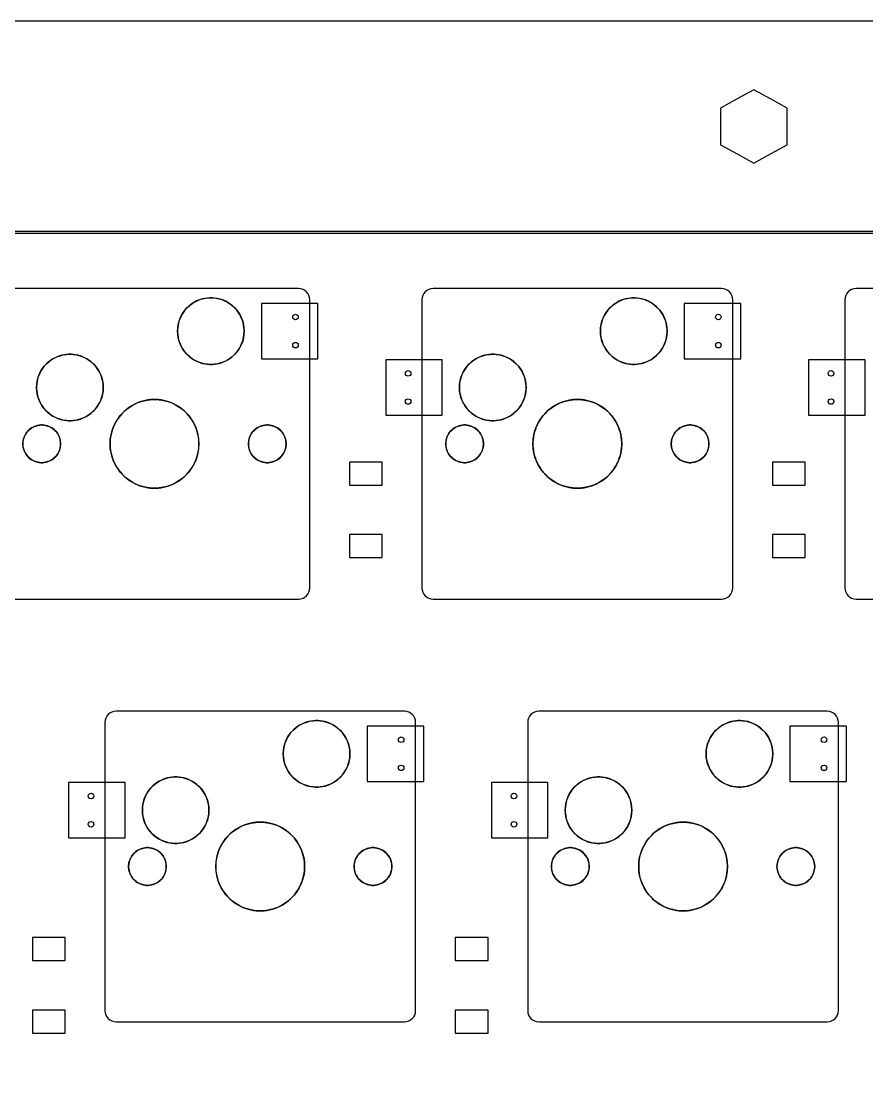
# Model space of a CAD drawing. Header units: millimetres. Extents: x 0 to 248, y 76 to 171.
# Drawn here: x 51.14 to 89.24, y 123.83 to 171.45 of the extents above; entities that cross this region are included whole.
import ezdxf

# ---------------------------------------------------------------- set-up
doc = ezdxf.new("R2010")
doc.units = ezdxf.units.MM

msp = doc.modelspace()

# ---------------------------------------------------------------- linework, layer by layer
at = {"layer": '16_copper'}
for points in [[(64.515, 158.73), (61.965, 158.73), (61.965, 156.23), (64.515, 156.23)], [(83.565, 158.73), (81.015, 158.73), (81.015, 156.23), (83.565, 156.23)], [(70.115, 156.19), (67.565, 156.19), (67.565, 153.69), (70.115, 153.69)], [(89.165, 156.19), (86.615, 156.19), (86.615, 153.69), (89.165, 153.69)], [(67.412, 151.577), (65.938, 151.577), (65.938, 150.54), (67.412, 150.54)], [(86.462, 151.577), (84.988, 151.577), (84.988, 150.54), (86.462, 150.54)], [(67.412, 148.307), (65.938, 148.307), (65.938, 147.27), (67.412, 147.27)], [(86.462, 148.307), (84.988, 148.307), (84.988, 147.27), (86.462, 147.27)], [(69.278, 139.68), (66.728, 139.68), (66.728, 137.18), (69.278, 137.18)], [(88.328, 139.68), (85.778, 139.68), (85.778, 137.18), (88.328, 137.18)], [(55.828, 137.14), (53.278, 137.14), (53.278, 134.64), (55.828, 134.64)], [(74.877, 137.14), (72.328, 137.14), (72.328, 134.64), (74.877, 134.64)], [(53.125, 130.146), (51.651, 130.146), (51.651, 129.109), (53.125, 129.109)], [(72.175, 130.146), (70.701, 130.146), (70.701, 129.109), (72.175, 129.109)], [(53.125, 126.876), (51.651, 126.876), (51.651, 125.839), (53.125, 125.839)], [(72.175, 126.876), (70.701, 126.876), (70.701, 125.839), (72.175, 125.839)]]:
    msp.add_lwpolyline(points, close=True, dxfattribs=at)
at = {"layer": '1_copper'}
msp.add_lwpolyline([(238.125, 161.963), (9.525, 161.963)], dxfattribs=at)
msp.add_lwpolyline([(9.563, 85.763), (9.563, 161.887), (238.087, 161.887), (238.087, 85.763)], close=True, dxfattribs=at)
at = {"layer": 'drills_NPTH'}
for centre, radius in [((59.69, 157.48), 1.5), ((78.74, 157.48), 1.5), ((53.34, 154.94), 1.5), ((72.39, 154.94), 1.5), ((57.15, 152.4), 2), ((76.2, 152.4), 2), ((52.07, 152.4), 0.85), ((62.23, 152.4), 0.85), ((71.12, 152.4), 0.85), ((81.28, 152.4), 0.85), ((64.453, 138.43), 1.5), ((83.502, 138.43), 1.5), ((58.103, 135.89), 1.5), ((77.153, 135.89), 1.5), ((61.913, 133.35), 2), ((80.963, 133.35), 2), ((56.833, 133.35), 0.85), ((66.993, 133.35), 0.85), ((75.883, 133.35), 0.85), ((86.043, 133.35), 0.85)]:
    msp.add_circle(centre, radius, dxfattribs=at)
at = {"layer": 'drills_PTH'}
for centre in [(63.5, 158.115), (82.55, 158.115), (63.5, 156.845), (82.55, 156.845), (68.58, 155.575), (87.63, 155.575), (68.58, 154.305), (87.63, 154.305), (68.263, 139.065), (87.312, 139.065), (68.263, 137.795), (87.312, 137.795), (54.293, 136.525), (73.343, 136.525), (54.293, 135.255), (73.343, 135.255)]:
    msp.add_circle(centre, 0.125, dxfattribs=at)
at = {"layer": 'holes'}
for points in [[(82.655, 165.882), (83.405, 165.469), (84.155, 165.056), (84.905, 165.469), (85.655, 165.882), (85.655, 167.531), (84.905, 167.944), (84.155, 168.356), (83.405, 167.944), (82.655, 167.531), (82.655, 165.882)], [(69.2, 145.903), (69.21, 145.802), (69.24, 145.708), (69.286, 145.622), (69.348, 145.548), (69.423, 145.486), (69.508, 145.44), (69.602, 145.41), (69.704, 145.4), (82.697, 145.4), (82.798, 145.41), (82.892, 145.44), (82.978, 145.486), (83.052, 145.548), (83.114, 145.622), (83.16, 145.708), (83.19, 145.802), (83.2, 145.903), (83.2, 158.896), (83.19, 158.998), (83.16, 159.092), (83.114, 159.177), (83.052, 159.252), (82.978, 159.314), (82.892, 159.36), (82.798, 159.39), (82.697, 159.4), (69.704, 159.4), (69.602, 159.39), (69.508, 159.36), (69.423, 159.314), (69.348, 159.252), (69.286, 159.177), (69.24, 159.092), (69.21, 158.998), (69.2, 158.896), (69.2, 145.903)], [(58.19, 157.426), (58.198, 157.32), (58.213, 157.214), (58.236, 157.109), (58.266, 157.006), (58.303, 156.906), (58.348, 156.808), (58.399, 156.714), (58.457, 156.624), (58.521, 156.538), (58.591, 156.457), (58.667, 156.381), (58.748, 156.311), (58.834, 156.247), (58.924, 156.189), (59.018, 156.138), (59.116, 156.093), (59.216, 156.056), (59.319, 156.026), (59.424, 156.003), (59.53, 155.988), (59.636, 155.98), (59.744, 155.98), (59.85, 155.988), (59.957, 156.003), (60.061, 156.026), (60.164, 156.056), (60.264, 156.093), (60.362, 156.138), (60.456, 156.189), (60.546, 156.247), (60.632, 156.311), (60.713, 156.381), (60.789, 156.457), (60.859, 156.538), (60.923, 156.624), (60.981, 156.714), (61.032, 156.808), (61.077, 156.906), (61.114, 157.006), (61.144, 157.109), (61.167, 157.214), (61.182, 157.32), (61.19, 157.426), (61.19, 157.534), (61.182, 157.64), (61.167, 157.746), (61.144, 157.851), (61.114, 157.954), (61.077, 158.054), (61.032, 158.152), (60.981, 158.246), (60.923, 158.336), (60.859, 158.422), (60.789, 158.503), (60.713, 158.579), (60.632, 158.649), (60.546, 158.713), (60.456, 158.771), (60.362, 158.822), (60.264, 158.867), (60.164, 158.904), (60.061, 158.934), (59.957, 158.957), (59.85, 158.972), (59.744, 158.98), (59.636, 158.98), (59.53, 158.972), (59.424, 158.957), (59.319, 158.934), (59.216, 158.904), (59.116, 158.867), (59.018, 158.822), (58.924, 158.771), (58.834, 158.713), (58.748, 158.649), (58.667, 158.579), (58.591, 158.503), (58.521, 158.422), (58.457, 158.336), (58.399, 158.246), (58.348, 158.152), (58.303, 158.054), (58.266, 157.954), (58.236, 157.851), (58.213, 157.746), (58.198, 157.64), (58.19, 157.534), (58.19, 157.426)], [(77.24, 157.426), (77.248, 157.32), (77.263, 157.214), (77.286, 157.109), (77.316, 157.006), (77.353, 156.906), (77.398, 156.808), (77.449, 156.714), (77.507, 156.624), (77.571, 156.538), (77.641, 156.457), (77.717, 156.381), (77.798, 156.311), (77.884, 156.247), (77.974, 156.189), (78.068, 156.138), (78.166, 156.093), (78.266, 156.056), (78.369, 156.026), (78.474, 156.003), (78.58, 155.988), (78.686, 155.98), (78.794, 155.98), (78.9, 155.988), (79.007, 156.003), (79.111, 156.026), (79.214, 156.056), (79.314, 156.093), (79.412, 156.138), (79.506, 156.189), (79.596, 156.247), (79.682, 156.311), (79.763, 156.381), (79.839, 156.457), (79.909, 156.538), (79.973, 156.624), (80.031, 156.714), (80.082, 156.808), (80.127, 156.906), (80.164, 157.006), (80.194, 157.109), (80.217, 157.214), (80.232, 157.32), (80.24, 157.426), (80.24, 157.534), (80.232, 157.64), (80.217, 157.746), (80.194, 157.851), (80.164, 157.954), (80.127, 158.054), (80.082, 158.152), (80.031, 158.246), (79.973, 158.336), (79.909, 158.422), (79.839, 158.503), (79.763, 158.579), (79.682, 158.649), (79.596, 158.713), (79.506, 158.771), (79.412, 158.822), (79.314, 158.867), (79.214, 158.904), (79.111, 158.934), (79.007, 158.957), (78.9, 158.972), (78.794, 158.98), (78.686, 158.98), (78.58, 158.972), (78.474, 158.957), (78.369, 158.934), (78.266, 158.904), (78.166, 158.867), (78.068, 158.822), (77.974, 158.771), (77.884, 158.713), (77.798, 158.649), (77.717, 158.579), (77.641, 158.503), (77.571, 158.422), (77.507, 158.336), (77.449, 158.246), (77.398, 158.152), (77.353, 158.054), (77.316, 157.954), (77.286, 157.851), (77.263, 157.746), (77.248, 157.64), (77.24, 157.534), (77.24, 157.426)], [(51.84, 154.886), (51.848, 154.78), (51.863, 154.674), (51.886, 154.569), (51.916, 154.466), (51.953, 154.366), (51.998, 154.268), (52.049, 154.174), (52.107, 154.084), (52.171, 153.998), (52.241, 153.917), (52.317, 153.841), (52.398, 153.771), (52.484, 153.707), (52.574, 153.649), (52.668, 153.598), (52.766, 153.553), (52.866, 153.516), (52.969, 153.486), (53.074, 153.463), (53.18, 153.448), (53.286, 153.44), (53.394, 153.44), (53.5, 153.448), (53.607, 153.463), (53.711, 153.486), (53.814, 153.516), (53.914, 153.553), (54.012, 153.598), (54.106, 153.649), (54.196, 153.707), (54.282, 153.771), (54.363, 153.841), (54.439, 153.917), (54.509, 153.998), (54.573, 154.084), (54.631, 154.174), (54.682, 154.268), (54.727, 154.366), (54.764, 154.466), (54.794, 154.569), (54.817, 154.674), (54.832, 154.78), (54.84, 154.886), (54.84, 154.994), (54.832, 155.1), (54.817, 155.207), (54.794, 155.311), (54.764, 155.414), (54.727, 155.514), (54.682, 155.612), (54.631, 155.706), (54.573, 155.796), (54.509, 155.882), (54.439, 155.963), (54.363, 156.039), (54.282, 156.109), (54.196, 156.173), (54.106, 156.231), (54.012, 156.282), (53.914, 156.327), (53.814, 156.364), (53.711, 156.394), (53.607, 156.417), (53.5, 156.432), (53.394, 156.44), (53.286, 156.44), (53.18, 156.432), (53.074, 156.417), (52.969, 156.394), (52.866, 156.364), (52.766, 156.327), (52.668, 156.282), (52.574, 156.231), (52.484, 156.173), (52.398, 156.109), (52.317, 156.039), (52.241, 155.963), (52.171, 155.882), (52.107, 155.796), (52.049, 155.706), (51.998, 155.612), (51.953, 155.514), (51.916, 155.414), (51.886, 155.311), (51.863, 155.207), (51.848, 155.1), (51.84, 154.994), (51.84, 154.886)], [(70.89, 154.886), (70.898, 154.78), (70.913, 154.674), (70.936, 154.569), (70.966, 154.466), (71.003, 154.366), (71.048, 154.268), (71.099, 154.174), (71.157, 154.084), (71.221, 153.998), (71.291, 153.917), (71.367, 153.841), (71.448, 153.771), (71.534, 153.707), (71.624, 153.649), (71.718, 153.598), (71.816, 153.553), (71.916, 153.516), (72.019, 153.486), (72.124, 153.463), (72.23, 153.448), (72.336, 153.44), (72.444, 153.44), (72.55, 153.448), (72.657, 153.463), (72.761, 153.486), (72.864, 153.516), (72.964, 153.553), (73.062, 153.598), (73.156, 153.649), (73.246, 153.707), (73.332, 153.771), (73.413, 153.841), (73.489, 153.917), (73.559, 153.998), (73.623, 154.084), (73.681, 154.174), (73.732, 154.268), (73.777, 154.366), (73.814, 154.466), (73.844, 154.569), (73.867, 154.674), (73.882, 154.78), (73.89, 154.886), (73.89, 154.994), (73.882, 155.1), (73.867, 155.207), (73.844, 155.311), (73.814, 155.414), (73.777, 155.514), (73.732, 155.612), (73.681, 155.706), (73.623, 155.796), (73.559, 155.882), (73.489, 155.963), (73.413, 156.039), (73.332, 156.109), (73.246, 156.173), (73.156, 156.231), (73.062, 156.282), (72.964, 156.327), (72.864, 156.364), (72.761, 156.394), (72.657, 156.417), (72.55, 156.432), (72.444, 156.44), (72.336, 156.44), (72.23, 156.432), (72.124, 156.417), (72.019, 156.394), (71.916, 156.364), (71.816, 156.327), (71.718, 156.282), (71.624, 156.231), (71.534, 156.173), (71.448, 156.109), (71.367, 156.039), (71.291, 155.963), (71.221, 155.882), (71.157, 155.796), (71.099, 155.706), (71.048, 155.612), (71.003, 155.514), (70.966, 155.414), (70.936, 155.311), (70.913, 155.207), (70.898, 155.1), (70.89, 154.994), (70.89, 154.886)], [(55.15, 152.34), (55.157, 152.219), (55.172, 152.099), (55.194, 151.98), (55.223, 151.863), (55.259, 151.747), (55.301, 151.634), (55.351, 151.524), (55.407, 151.417), (55.47, 151.314), (55.538, 151.214), (55.613, 151.119), (55.693, 151.029), (55.779, 150.943), (55.869, 150.863), (55.964, 150.788), (56.064, 150.72), (56.167, 150.657), (56.274, 150.601), (56.384, 150.551), (56.497, 150.509), (56.613, 150.473), (56.73, 150.444), (56.849, 150.422), (56.969, 150.407), (57.09, 150.4), (57.21, 150.4), (57.331, 150.407), (57.451, 150.422), (57.57, 150.444), (57.687, 150.473), (57.803, 150.509), (57.916, 150.551), (58.026, 150.601), (58.133, 150.657), (58.236, 150.72), (58.336, 150.788), (58.431, 150.863), (58.521, 150.943), (58.607, 151.029), (58.687, 151.119), (58.762, 151.214), (58.83, 151.314), (58.893, 151.417), (58.949, 151.524), (58.999, 151.634), (59.041, 151.747), (59.077, 151.863), (59.106, 151.98), (59.128, 152.099), (59.143, 152.219), (59.15, 152.34), (59.15, 152.46), (59.143, 152.581), (59.128, 152.701), (59.106, 152.82), (59.077, 152.937), (59.041, 153.053), (58.999, 153.166), (58.949, 153.276), (58.893, 153.383), (58.83, 153.486), (58.762, 153.586), (58.687, 153.681), (58.607, 153.771), (58.521, 153.857), (58.431, 153.937), (58.336, 154.012), (58.236, 154.08), (58.133, 154.143), (58.026, 154.199), (57.916, 154.249), (57.803, 154.291), (57.687, 154.327), (57.57, 154.356), (57.451, 154.378), (57.331, 154.393), (57.21, 154.4), (57.09, 154.4), (56.969, 154.393), (56.849, 154.378), (56.73, 154.356), (56.613, 154.327), (56.497, 154.291), (56.384, 154.249), (56.274, 154.199), (56.167, 154.143), (56.064, 154.08), (55.964, 154.012), (55.869, 153.937), (55.779, 153.857), (55.693, 153.771), (55.613, 153.681), (55.538, 153.586), (55.47, 153.486), (55.407, 153.383), (55.351, 153.276), (55.301, 153.166), (55.259, 153.053), (55.223, 152.937), (55.194, 152.82), (55.172, 152.701), (55.157, 152.581), (55.15, 152.46), (55.15, 152.34)], [(74.2, 152.34), (74.207, 152.219), (74.222, 152.099), (74.244, 151.98), (74.273, 151.863), (74.309, 151.747), (74.351, 151.634), (74.401, 151.524), (74.457, 151.417), (74.52, 151.314), (74.588, 151.214), (74.663, 151.119), (74.743, 151.029), (74.829, 150.943), (74.919, 150.863), (75.014, 150.788), (75.114, 150.72), (75.217, 150.657), (75.324, 150.601), (75.434, 150.551), (75.547, 150.509), (75.663, 150.473), (75.78, 150.444), (75.899, 150.422), (76.019, 150.407), (76.14, 150.4), (76.26, 150.4), (76.381, 150.407), (76.501, 150.422), (76.62, 150.444), (76.737, 150.473), (76.853, 150.509), (76.966, 150.551), (77.076, 150.601), (77.183, 150.657), (77.286, 150.72), (77.386, 150.788), (77.481, 150.863), (77.571, 150.943), (77.657, 151.029), (77.737, 151.119), (77.812, 151.214), (77.88, 151.314), (77.943, 151.417), (77.999, 151.524), (78.049, 151.634), (78.091, 151.747), (78.127, 151.863), (78.156, 151.98), (78.178, 152.099), (78.193, 152.219), (78.2, 152.34), (78.2, 152.46), (78.193, 152.581), (78.178, 152.701), (78.156, 152.82), (78.127, 152.937), (78.091, 153.053), (78.049, 153.166), (77.999, 153.276), (77.943, 153.383), (77.88, 153.486), (77.812, 153.586), (77.737, 153.681), (77.657, 153.771), (77.571, 153.857), (77.481, 153.937), (77.386, 154.012), (77.286, 154.08), (77.183, 154.143), (77.076, 154.199), (76.966, 154.249), (76.853, 154.291), (76.737, 154.327), (76.62, 154.356), (76.501, 154.378), (76.381, 154.393), (76.26, 154.4), (76.14, 154.4), (76.019, 154.393), (75.899, 154.378), (75.78, 154.356), (75.663, 154.327), (75.547, 154.291), (75.434, 154.249), (75.324, 154.199), (75.217, 154.143), (75.114, 154.08), (75.014, 154.012), (74.919, 153.937), (74.829, 153.857), (74.743, 153.771), (74.663, 153.681), (74.588, 153.586), (74.52, 153.486), (74.457, 153.383), (74.401, 153.276), (74.351, 153.166), (74.309, 153.053), (74.273, 152.937), (74.244, 152.82), (74.222, 152.701), (74.207, 152.581), (74.2, 152.46), (74.2, 152.34)], [(51.22, 152.363), (51.226, 152.289), (51.239, 152.216), (51.259, 152.144), (51.284, 152.074), (51.315, 152.007), (51.352, 151.943), (51.395, 151.882), (51.443, 151.825), (51.495, 151.773), (51.552, 151.725), (51.613, 151.682), (51.677, 151.645), (51.744, 151.614), (51.814, 151.589), (51.886, 151.569), (51.959, 151.556), (52.033, 151.55), (52.107, 151.55), (52.181, 151.556), (52.254, 151.569), (52.326, 151.589), (52.396, 151.614), (52.463, 151.645), (52.527, 151.682), (52.588, 151.725), (52.645, 151.773), (52.697, 151.825), (52.745, 151.882), (52.788, 151.943), (52.825, 152.007), (52.856, 152.074), (52.881, 152.144), (52.901, 152.216), (52.914, 152.289), (52.92, 152.363), (52.92, 152.437), (52.914, 152.511), (52.901, 152.584), (52.881, 152.656), (52.856, 152.726), (52.825, 152.793), (52.788, 152.857), (52.745, 152.918), (52.697, 152.975), (52.645, 153.027), (52.588, 153.075), (52.527, 153.118), (52.463, 153.155), (52.396, 153.186), (52.326, 153.211), (52.254, 153.231), (52.181, 153.244), (52.107, 153.25), (52.033, 153.25), (51.959, 153.244), (51.886, 153.231), (51.814, 153.211), (51.744, 153.186), (51.677, 153.155), (51.613, 153.118), (51.552, 153.075), (51.495, 153.027), (51.443, 152.975), (51.395, 152.918), (51.352, 152.857), (51.315, 152.793), (51.284, 152.726), (51.259, 152.656), (51.239, 152.584), (51.226, 152.511), (51.22, 152.437), (51.22, 152.363)], [(61.38, 152.363), (61.386, 152.289), (61.399, 152.216), (61.419, 152.144), (61.444, 152.074), (61.475, 152.007), (61.512, 151.943), (61.555, 151.882), (61.603, 151.825), (61.655, 151.773), (61.712, 151.725), (61.773, 151.682), (61.837, 151.645), (61.904, 151.614), (61.974, 151.589), (62.046, 151.569), (62.119, 151.556), (62.193, 151.55), (62.267, 151.55), (62.341, 151.556), (62.414, 151.569), (62.486, 151.589), (62.556, 151.614), (62.623, 151.645), (62.687, 151.682), (62.748, 151.725), (62.805, 151.773), (62.857, 151.825), (62.905, 151.882), (62.948, 151.943), (62.985, 152.007), (63.016, 152.074), (63.041, 152.144), (63.061, 152.216), (63.074, 152.289), (63.08, 152.363), (63.08, 152.437), (63.074, 152.511), (63.061, 152.584), (63.041, 152.656), (63.016, 152.726), (62.985, 152.793), (62.948, 152.857), (62.905, 152.918), (62.857, 152.975), (62.805, 153.027), (62.748, 153.075), (62.687, 153.118), (62.623, 153.155), (62.556, 153.186), (62.486, 153.211), (62.414, 153.231), (62.341, 153.244), (62.267, 153.25), (62.193, 153.25), (62.119, 153.244), (62.046, 153.231), (61.974, 153.211), (61.904, 153.186), (61.837, 153.155), (61.773, 153.118), (61.712, 153.075), (61.655, 153.027), (61.603, 152.975), (61.555, 152.918), (61.512, 152.857), (61.475, 152.793), (61.444, 152.726), (61.419, 152.656), (61.399, 152.584), (61.386, 152.511), (61.38, 152.437), (61.38, 152.363)], [(70.27, 152.363), (70.276, 152.289), (70.289, 152.216), (70.309, 152.144), (70.334, 152.074), (70.365, 152.007), (70.402, 151.943), (70.445, 151.882), (70.493, 151.825), (70.545, 151.773), (70.602, 151.725), (70.663, 151.682), (70.727, 151.645), (70.794, 151.614), (70.864, 151.589), (70.936, 151.569), (71.009, 151.556), (71.083, 151.55), (71.157, 151.55), (71.231, 151.556), (71.304, 151.569), (71.376, 151.589), (71.446, 151.614), (71.513, 151.645), (71.577, 151.682), (71.638, 151.725), (71.695, 151.773), (71.747, 151.825), (71.795, 151.882), (71.838, 151.943), (71.875, 152.007), (71.906, 152.074), (71.931, 152.144), (71.951, 152.216), (71.964, 152.289), (71.97, 152.363), (71.97, 152.437), (71.964, 152.511), (71.951, 152.584), (71.931, 152.656), (71.906, 152.726), (71.875, 152.793), (71.838, 152.857), (71.795, 152.918), (71.747, 152.975), (71.695, 153.027), (71.638, 153.075), (71.577, 153.118), (71.513, 153.155), (71.446, 153.186), (71.376, 153.211), (71.304, 153.231), (71.231, 153.244), (71.157, 153.25), (71.083, 153.25), (71.009, 153.244), (70.936, 153.231), (70.864, 153.211), (70.794, 153.186), (70.727, 153.155), (70.663, 153.118), (70.602, 153.075), (70.545, 153.027), (70.493, 152.975), (70.445, 152.918), (70.402, 152.857), (70.365, 152.793), (70.334, 152.726), (70.309, 152.656), (70.289, 152.584), (70.276, 152.511), (70.27, 152.437), (70.27, 152.363)], [(80.43, 152.363), (80.436, 152.289), (80.449, 152.216), (80.469, 152.144), (80.494, 152.074), (80.525, 152.007), (80.562, 151.943), (80.605, 151.882), (80.653, 151.825), (80.705, 151.773), (80.762, 151.725), (80.823, 151.682), (80.887, 151.645), (80.954, 151.614), (81.024, 151.589), (81.096, 151.569), (81.169, 151.556), (81.243, 151.55), (81.317, 151.55), (81.391, 151.556), (81.464, 151.569), (81.536, 151.589), (81.606, 151.614), (81.673, 151.645), (81.737, 151.682), (81.798, 151.725), (81.855, 151.773), (81.907, 151.825), (81.955, 151.882), (81.998, 151.943), (82.035, 152.007), (82.066, 152.074), (82.091, 152.144), (82.111, 152.216), (82.124, 152.289), (82.13, 152.363), (82.13, 152.437), (82.124, 152.511), (82.111, 152.584), (82.091, 152.656), (82.066, 152.726), (82.035, 152.793), (81.998, 152.857), (81.955, 152.918), (81.907, 152.975), (81.855, 153.027), (81.798, 153.075), (81.737, 153.118), (81.673, 153.155), (81.606, 153.186), (81.536, 153.211), (81.464, 153.231), (81.391, 153.244), (81.317, 153.25), (81.243, 153.25), (81.169, 153.244), (81.096, 153.231), (81.024, 153.211), (80.954, 153.186), (80.887, 153.155), (80.823, 153.118), (80.762, 153.075), (80.705, 153.027), (80.653, 152.975), (80.605, 152.918), (80.562, 152.857), (80.525, 152.793), (80.494, 152.726), (80.469, 152.656), (80.449, 152.584), (80.436, 152.511), (80.43, 152.437), (80.43, 152.363)], [(54.913, 126.853), (54.923, 126.752), (54.952, 126.658), (54.999, 126.572), (55.061, 126.498), (55.135, 126.436), (55.221, 126.39), (55.315, 126.36), (55.416, 126.35), (68.409, 126.35), (68.51, 126.36), (68.605, 126.39), (68.69, 126.436), (68.765, 126.498), (68.826, 126.572), (68.873, 126.658), (68.902, 126.752), (68.913, 126.853), (68.913, 139.846), (68.902, 139.948), (68.873, 140.042), (68.826, 140.127), (68.765, 140.202), (68.69, 140.264), (68.605, 140.31), (68.51, 140.34), (68.409, 140.35), (55.416, 140.35), (55.315, 140.34), (55.221, 140.31), (55.135, 140.264), (55.061, 140.202), (54.999, 140.127), (54.952, 140.042), (54.923, 139.948), (54.913, 139.846), (54.913, 126.853)], [(73.963, 126.853), (73.973, 126.752), (74.002, 126.658), (74.049, 126.572), (74.111, 126.498), (74.185, 126.436), (74.271, 126.39), (74.365, 126.36), (74.466, 126.35), (87.459, 126.35), (87.56, 126.36), (87.655, 126.39), (87.74, 126.436), (87.815, 126.498), (87.876, 126.572), (87.923, 126.658), (87.952, 126.752), (87.963, 126.853), (87.963, 139.846), (87.952, 139.948), (87.923, 140.042), (87.876, 140.127), (87.815, 140.202), (87.74, 140.264), (87.655, 140.31), (87.56, 140.34), (87.459, 140.35), (74.466, 140.35), (74.365, 140.34), (74.271, 140.31), (74.185, 140.264), (74.111, 140.202), (74.049, 140.127), (74.002, 140.042), (73.973, 139.948), (73.963, 139.846), (73.963, 126.853)], [(62.953, 138.376), (62.96, 138.27), (62.975, 138.163), (62.998, 138.059), (63.028, 137.956), (63.066, 137.856), (63.11, 137.758), (63.162, 137.664), (63.22, 137.574), (63.284, 137.488), (63.354, 137.407), (63.43, 137.331), (63.511, 137.261), (63.596, 137.197), (63.687, 137.139), (63.781, 137.088), (63.878, 137.043), (63.979, 137.006), (64.081, 136.976), (64.186, 136.953), (64.292, 136.938), (64.399, 136.93), (64.506, 136.93), (64.613, 136.938), (64.719, 136.953), (64.824, 136.976), (64.927, 137.006), (65.027, 137.043), (65.124, 137.088), (65.218, 137.139), (65.309, 137.197), (65.394, 137.261), (65.475, 137.331), (65.551, 137.407), (65.621, 137.488), (65.685, 137.574), (65.743, 137.664), (65.795, 137.758), (65.839, 137.856), (65.877, 137.956), (65.907, 138.059), (65.93, 138.163), (65.945, 138.27), (65.953, 138.376), (65.953, 138.484), (65.945, 138.59), (65.93, 138.697), (65.907, 138.801), (65.877, 138.904), (65.839, 139.004), (65.795, 139.102), (65.743, 139.196), (65.685, 139.286), (65.621, 139.372), (65.551, 139.453), (65.475, 139.529), (65.394, 139.599), (65.309, 139.663), (65.218, 139.721), (65.124, 139.772), (65.027, 139.817), (64.927, 139.854), (64.824, 139.884), (64.719, 139.907), (64.613, 139.922), (64.506, 139.93), (64.399, 139.93), (64.292, 139.922), (64.186, 139.907), (64.081, 139.884), (63.979, 139.854), (63.878, 139.817), (63.781, 139.772), (63.687, 139.721), (63.596, 139.663), (63.511, 139.599), (63.43, 139.529), (63.354, 139.453), (63.284, 139.372), (63.22, 139.286), (63.162, 139.196), (63.11, 139.102), (63.066, 139.004), (63.028, 138.904), (62.998, 138.801), (62.975, 138.697), (62.96, 138.59), (62.953, 138.484), (62.953, 138.376)], [(82.002, 138.376), (82.01, 138.27), (82.025, 138.163), (82.048, 138.059), (82.078, 137.956), (82.116, 137.856), (82.16, 137.758), (82.212, 137.664), (82.27, 137.574), (82.334, 137.488), (82.404, 137.407), (82.48, 137.331), (82.561, 137.261), (82.646, 137.197), (82.737, 137.139), (82.831, 137.088), (82.928, 137.043), (83.029, 137.006), (83.131, 136.976), (83.236, 136.953), (83.342, 136.938), (83.449, 136.93), (83.556, 136.93), (83.663, 136.938), (83.769, 136.953), (83.874, 136.976), (83.977, 137.006), (84.077, 137.043), (84.174, 137.088), (84.268, 137.139), (84.359, 137.197), (84.444, 137.261), (84.525, 137.331), (84.601, 137.407), (84.671, 137.488), (84.735, 137.574), (84.793, 137.664), (84.845, 137.758), (84.889, 137.856), (84.927, 137.956), (84.957, 138.059), (84.98, 138.163), (84.995, 138.27), (85.002, 138.376), (85.002, 138.484), (84.995, 138.59), (84.98, 138.697), (84.957, 138.801), (84.927, 138.904), (84.889, 139.004), (84.845, 139.102), (84.793, 139.196), (84.735, 139.286), (84.671, 139.372), (84.601, 139.453), (84.525, 139.529), (84.444, 139.599), (84.359, 139.663), (84.268, 139.721), (84.174, 139.772), (84.077, 139.817), (83.977, 139.854), (83.874, 139.884), (83.769, 139.907), (83.663, 139.922), (83.556, 139.93), (83.449, 139.93), (83.342, 139.922), (83.236, 139.907), (83.131, 139.884), (83.029, 139.854), (82.928, 139.817), (82.831, 139.772), (82.737, 139.721), (82.646, 139.663), (82.561, 139.599), (82.48, 139.529), (82.404, 139.453), (82.334, 139.372), (82.27, 139.286), (82.212, 139.196), (82.16, 139.102), (82.116, 139.004), (82.078, 138.904), (82.048, 138.801), (82.025, 138.697), (82.01, 138.59), (82.002, 138.484), (82.002, 138.376)], [(56.603, 135.836), (56.61, 135.73), (56.625, 135.624), (56.648, 135.519), (56.678, 135.416), (56.716, 135.316), (56.76, 135.218), (56.812, 135.124), (56.87, 135.034), (56.934, 134.948), (57.004, 134.867), (57.08, 134.791), (57.161, 134.721), (57.246, 134.657), (57.337, 134.599), (57.431, 134.548), (57.528, 134.503), (57.629, 134.466), (57.731, 134.436), (57.836, 134.413), (57.942, 134.398), (58.049, 134.39), (58.156, 134.39), (58.263, 134.398), (58.369, 134.413), (58.474, 134.436), (58.577, 134.466), (58.677, 134.503), (58.774, 134.548), (58.868, 134.599), (58.959, 134.657), (59.044, 134.721), (59.125, 134.791), (59.201, 134.867), (59.271, 134.948), (59.335, 135.034), (59.393, 135.124), (59.445, 135.218), (59.489, 135.316), (59.527, 135.416), (59.557, 135.519), (59.58, 135.624), (59.595, 135.73), (59.603, 135.836), (59.603, 135.944), (59.595, 136.05), (59.58, 136.156), (59.557, 136.261), (59.527, 136.364), (59.489, 136.464), (59.445, 136.562), (59.393, 136.656), (59.335, 136.746), (59.271, 136.832), (59.201, 136.913), (59.125, 136.989), (59.044, 137.059), (58.959, 137.123), (58.868, 137.181), (58.774, 137.232), (58.677, 137.277), (58.577, 137.314), (58.474, 137.344), (58.369, 137.367), (58.263, 137.382), (58.156, 137.39), (58.049, 137.39), (57.942, 137.382), (57.836, 137.367), (57.731, 137.344), (57.629, 137.314), (57.528, 137.277), (57.431, 137.232), (57.337, 137.181), (57.246, 137.123), (57.161, 137.059), (57.08, 136.989), (57.004, 136.913), (56.934, 136.832), (56.87, 136.746), (56.812, 136.656), (56.76, 136.562), (56.716, 136.464), (56.678, 136.364), (56.648, 136.261), (56.625, 136.156), (56.61, 136.05), (56.603, 135.944), (56.603, 135.836)], [(75.653, 135.836), (75.66, 135.73), (75.675, 135.624), (75.698, 135.519), (75.728, 135.416), (75.766, 135.316), (75.81, 135.218), (75.862, 135.124), (75.92, 135.034), (75.984, 134.948), (76.054, 134.867), (76.13, 134.791), (76.211, 134.721), (76.296, 134.657), (76.387, 134.599), (76.481, 134.548), (76.578, 134.503), (76.678, 134.466), (76.781, 134.436), (76.886, 134.413), (76.992, 134.398), (77.099, 134.39), (77.206, 134.39), (77.313, 134.398), (77.419, 134.413), (77.524, 134.436), (77.627, 134.466), (77.727, 134.503), (77.824, 134.548), (77.918, 134.599), (78.009, 134.657), (78.094, 134.721), (78.175, 134.791), (78.251, 134.867), (78.321, 134.948), (78.385, 135.034), (78.443, 135.124), (78.495, 135.218), (78.539, 135.316), (78.577, 135.416), (78.607, 135.519), (78.63, 135.624), (78.645, 135.73), (78.653, 135.836), (78.653, 135.944), (78.645, 136.05), (78.63, 136.156), (78.607, 136.261), (78.577, 136.364), (78.539, 136.464), (78.495, 136.562), (78.443, 136.656), (78.385, 136.746), (78.321, 136.832), (78.251, 136.913), (78.175, 136.989), (78.094, 137.059), (78.009, 137.123), (77.918, 137.181), (77.824, 137.232), (77.727, 137.277), (77.627, 137.314), (77.524, 137.344), (77.419, 137.367), (77.313, 137.382), (77.206, 137.39), (77.099, 137.39), (76.992, 137.382), (76.886, 137.367), (76.781, 137.344), (76.678, 137.314), (76.578, 137.277), (76.481, 137.232), (76.387, 137.181), (76.296, 137.123), (76.211, 137.059), (76.13, 136.989), (76.054, 136.913), (75.984, 136.832), (75.92, 136.746), (75.862, 136.656), (75.81, 136.562), (75.766, 136.464), (75.728, 136.364), (75.698, 136.261), (75.675, 136.156), (75.66, 136.05), (75.653, 135.944), (75.653, 135.836)], [(59.913, 133.29), (59.92, 133.169), (59.934, 133.049), (59.956, 132.93), (59.985, 132.813), (60.021, 132.697), (60.064, 132.584), (60.114, 132.474), (60.17, 132.367), (60.232, 132.264), (60.301, 132.164), (60.375, 132.069), (60.456, 131.979), (60.541, 131.893), (60.631, 131.813), (60.727, 131.738), (60.826, 131.67), (60.93, 131.607), (61.037, 131.551), (61.147, 131.501), (61.26, 131.459), (61.375, 131.423), (61.493, 131.394), (61.611, 131.372), (61.731, 131.357), (61.852, 131.35), (61.973, 131.35), (62.094, 131.357), (62.214, 131.372), (62.332, 131.394), (62.45, 131.423), (62.565, 131.459), (62.678, 131.501), (62.788, 131.551), (62.895, 131.607), (62.999, 131.67), (63.098, 131.738), (63.194, 131.813), (63.284, 131.893), (63.369, 131.979), (63.45, 132.069), (63.524, 132.164), (63.593, 132.264), (63.655, 132.367), (63.711, 132.474), (63.761, 132.584), (63.804, 132.697), (63.84, 132.813), (63.869, 132.93), (63.891, 133.049), (63.905, 133.169), (63.913, 133.29), (63.913, 133.41), (63.905, 133.531), (63.891, 133.651), (63.869, 133.77), (63.84, 133.887), (63.804, 134.003), (63.761, 134.116), (63.711, 134.226), (63.655, 134.333), (63.593, 134.436), (63.524, 134.536), (63.45, 134.631), (63.369, 134.721), (63.284, 134.807), (63.194, 134.887), (63.098, 134.962), (62.999, 135.03), (62.895, 135.093), (62.788, 135.149), (62.678, 135.199), (62.565, 135.241), (62.45, 135.277), (62.332, 135.306), (62.214, 135.328), (62.094, 135.343), (61.973, 135.35), (61.852, 135.35), (61.731, 135.343), (61.611, 135.328), (61.493, 135.306), (61.375, 135.277), (61.26, 135.241), (61.147, 135.199), (61.037, 135.149), (60.93, 135.093), (60.826, 135.03), (60.727, 134.962), (60.631, 134.887), (60.541, 134.807), (60.456, 134.721), (60.375, 134.631), (60.301, 134.536), (60.232, 134.436), (60.17, 134.333), (60.114, 134.226), (60.064, 134.116), (60.021, 134.003), (59.985, 133.887), (59.956, 133.77), (59.934, 133.651), (59.92, 133.531), (59.913, 133.41), (59.913, 133.29)], [(78.963, 133.29), (78.97, 133.169), (78.984, 133.049), (79.006, 132.93), (79.035, 132.813), (79.071, 132.697), (79.114, 132.584), (79.164, 132.474), (79.22, 132.367), (79.282, 132.264), (79.351, 132.164), (79.425, 132.069), (79.506, 131.979), (79.591, 131.893), (79.681, 131.813), (79.777, 131.738), (79.876, 131.67), (79.98, 131.607), (80.087, 131.551), (80.197, 131.501), (80.31, 131.459), (80.425, 131.423), (80.543, 131.394), (80.661, 131.372), (80.781, 131.357), (80.902, 131.35), (81.023, 131.35), (81.144, 131.357), (81.264, 131.372), (81.382, 131.394), (81.5, 131.423), (81.615, 131.459), (81.728, 131.501), (81.838, 131.551), (81.945, 131.607), (82.049, 131.67), (82.148, 131.738), (82.244, 131.813), (82.334, 131.893), (82.419, 131.979), (82.5, 132.069), (82.574, 132.164), (82.643, 132.264), (82.705, 132.367), (82.761, 132.474), (82.811, 132.584), (82.854, 132.697), (82.89, 132.813), (82.919, 132.93), (82.941, 133.049), (82.955, 133.169), (82.963, 133.29), (82.963, 133.41), (82.955, 133.531), (82.941, 133.651), (82.919, 133.77), (82.89, 133.887), (82.854, 134.003), (82.811, 134.116), (82.761, 134.226), (82.705, 134.333), (82.643, 134.436), (82.574, 134.536), (82.5, 134.631), (82.419, 134.721), (82.334, 134.807), (82.244, 134.887), (82.148, 134.962), (82.049, 135.03), (81.945, 135.093), (81.838, 135.149), (81.728, 135.199), (81.615, 135.241), (81.5, 135.277), (81.382, 135.306), (81.264, 135.328), (81.144, 135.343), (81.023, 135.35), (80.902, 135.35), (80.781, 135.343), (80.661, 135.328), (80.543, 135.306), (80.425, 135.277), (80.31, 135.241), (80.197, 135.199), (80.087, 135.149), (79.98, 135.093), (79.876, 135.03), (79.777, 134.962), (79.681, 134.887), (79.591, 134.807), (79.506, 134.721), (79.425, 134.631), (79.351, 134.536), (79.282, 134.436), (79.22, 134.333), (79.164, 134.226), (79.114, 134.116), (79.071, 134.003), (79.035, 133.887), (79.006, 133.77), (78.984, 133.651), (78.97, 133.531), (78.963, 133.41), (78.963, 133.29)], [(55.983, 133.313), (55.989, 133.239), (56.002, 133.166), (56.021, 133.094), (56.046, 133.024), (56.078, 132.957), (56.115, 132.893), (56.158, 132.832), (56.205, 132.775), (56.258, 132.723), (56.315, 132.675), (56.375, 132.632), (56.44, 132.595), (56.507, 132.564), (56.577, 132.539), (56.648, 132.519), (56.721, 132.506), (56.795, 132.5), (56.87, 132.5), (56.944, 132.506), (57.017, 132.519), (57.088, 132.539), (57.158, 132.564), (57.225, 132.595), (57.29, 132.632), (57.35, 132.675), (57.407, 132.723), (57.46, 132.775), (57.507, 132.832), (57.55, 132.893), (57.587, 132.957), (57.619, 133.024), (57.644, 133.094), (57.663, 133.166), (57.676, 133.239), (57.683, 133.313), (57.683, 133.387), (57.676, 133.461), (57.663, 133.534), (57.644, 133.606), (57.619, 133.676), (57.587, 133.743), (57.55, 133.807), (57.507, 133.868), (57.46, 133.925), (57.407, 133.977), (57.35, 134.025), (57.29, 134.068), (57.225, 134.105), (57.158, 134.136), (57.088, 134.161), (57.017, 134.181), (56.944, 134.194), (56.87, 134.2), (56.795, 134.2), (56.721, 134.194), (56.648, 134.181), (56.577, 134.161), (56.507, 134.136), (56.44, 134.105), (56.375, 134.068), (56.315, 134.025), (56.258, 133.977), (56.205, 133.925), (56.158, 133.868), (56.115, 133.807), (56.078, 133.743), (56.046, 133.676), (56.021, 133.606), (56.002, 133.534), (55.989, 133.461), (55.983, 133.387), (55.983, 133.313)], [(66.142, 133.313), (66.149, 133.239), (66.162, 133.166), (66.181, 133.094), (66.206, 133.024), (66.238, 132.957), (66.275, 132.893), (66.318, 132.832), (66.365, 132.775), (66.418, 132.723), (66.475, 132.675), (66.535, 132.632), (66.6, 132.595), (66.667, 132.564), (66.737, 132.539), (66.808, 132.519), (66.881, 132.506), (66.955, 132.5), (67.03, 132.5), (67.104, 132.506), (67.177, 132.519), (67.248, 132.539), (67.318, 132.564), (67.385, 132.595), (67.45, 132.632), (67.51, 132.675), (67.567, 132.723), (67.62, 132.775), (67.667, 132.832), (67.71, 132.893), (67.747, 132.957), (67.779, 133.024), (67.804, 133.094), (67.823, 133.166), (67.836, 133.239), (67.843, 133.313), (67.843, 133.387), (67.836, 133.461), (67.823, 133.534), (67.804, 133.606), (67.779, 133.676), (67.747, 133.743), (67.71, 133.807), (67.667, 133.868), (67.62, 133.925), (67.567, 133.977), (67.51, 134.025), (67.45, 134.068), (67.385, 134.105), (67.318, 134.136), (67.248, 134.161), (67.177, 134.181), (67.104, 134.194), (67.03, 134.2), (66.955, 134.2), (66.881, 134.194), (66.808, 134.181), (66.737, 134.161), (66.667, 134.136), (66.6, 134.105), (66.535, 134.068), (66.475, 134.025), (66.418, 133.977), (66.365, 133.925), (66.318, 133.868), (66.275, 133.807), (66.238, 133.743), (66.206, 133.676), (66.181, 133.606), (66.162, 133.534), (66.149, 133.461), (66.142, 133.387), (66.142, 133.313)], [(75.032, 133.313), (75.039, 133.239), (75.052, 133.166), (75.071, 133.094), (75.096, 133.024), (75.128, 132.957), (75.165, 132.893), (75.208, 132.832), (75.255, 132.775), (75.308, 132.723), (75.365, 132.675), (75.425, 132.632), (75.49, 132.595), (75.557, 132.564), (75.627, 132.539), (75.698, 132.519), (75.771, 132.506), (75.845, 132.5), (75.92, 132.5), (75.994, 132.506), (76.067, 132.519), (76.138, 132.539), (76.208, 132.564), (76.275, 132.595), (76.34, 132.632), (76.4, 132.675), (76.457, 132.723), (76.51, 132.775), (76.557, 132.832), (76.6, 132.893), (76.637, 132.957), (76.669, 133.024), (76.694, 133.094), (76.713, 133.166), (76.726, 133.239), (76.733, 133.313), (76.733, 133.387), (76.726, 133.461), (76.713, 133.534), (76.694, 133.606), (76.669, 133.676), (76.637, 133.743), (76.6, 133.807), (76.557, 133.868), (76.51, 133.925), (76.457, 133.977), (76.4, 134.025), (76.34, 134.068), (76.275, 134.105), (76.208, 134.136), (76.138, 134.161), (76.067, 134.181), (75.994, 134.194), (75.92, 134.2), (75.845, 134.2), (75.771, 134.194), (75.698, 134.181), (75.627, 134.161), (75.557, 134.136), (75.49, 134.105), (75.425, 134.068), (75.365, 134.025), (75.308, 133.977), (75.255, 133.925), (75.208, 133.868), (75.165, 133.807), (75.128, 133.743), (75.096, 133.676), (75.071, 133.606), (75.052, 133.534), (75.039, 133.461), (75.032, 133.387), (75.032, 133.313)], [(85.193, 133.313), (85.199, 133.239), (85.212, 133.166), (85.231, 133.094), (85.256, 133.024), (85.288, 132.957), (85.325, 132.893), (85.368, 132.832), (85.415, 132.775), (85.468, 132.723), (85.525, 132.675), (85.585, 132.632), (85.65, 132.595), (85.717, 132.564), (85.787, 132.539), (85.858, 132.519), (85.931, 132.506), (86.005, 132.5), (86.08, 132.5), (86.154, 132.506), (86.227, 132.519), (86.298, 132.539), (86.368, 132.564), (86.435, 132.595), (86.5, 132.632), (86.56, 132.675), (86.617, 132.723), (86.67, 132.775), (86.717, 132.832), (86.76, 132.893), (86.797, 132.957), (86.829, 133.024), (86.854, 133.094), (86.873, 133.166), (86.886, 133.239), (86.892, 133.313), (86.892, 133.387), (86.886, 133.461), (86.873, 133.534), (86.854, 133.606), (86.829, 133.676), (86.797, 133.743), (86.76, 133.807), (86.717, 133.868), (86.67, 133.925), (86.617, 133.977), (86.56, 134.025), (86.5, 134.068), (86.435, 134.105), (86.368, 134.136), (86.298, 134.161), (86.227, 134.181), (86.154, 134.194), (86.08, 134.2), (86.005, 134.2), (85.931, 134.194), (85.858, 134.181), (85.787, 134.161), (85.717, 134.136), (85.65, 134.105), (85.585, 134.068), (85.525, 134.025), (85.468, 133.977), (85.415, 133.925), (85.368, 133.868), (85.325, 133.807), (85.288, 133.743), (85.256, 133.676), (85.231, 133.606), (85.212, 133.534), (85.199, 133.461), (85.193, 133.387), (85.193, 133.313)]]:
    msp.add_lwpolyline(points, close=True, dxfattribs=at)
for points in [[(50.654, 145.4), (63.647, 145.4), (63.748, 145.41), (63.842, 145.44), (63.928, 145.486), (64.002, 145.548), (64.064, 145.622), (64.11, 145.708), (64.14, 145.802), (64.15, 145.903), (64.15, 158.896), (64.14, 158.998), (64.11, 159.092), (64.064, 159.177), (64.002, 159.252), (63.928, 159.314), (63.842, 159.36), (63.748, 159.39), (63.647, 159.4), (50.654, 159.4)], [(101.747, 159.4), (88.754, 159.4), (88.652, 159.39), (88.558, 159.36), (88.473, 159.314), (88.398, 159.252), (88.336, 159.177), (88.29, 159.092), (88.26, 158.998), (88.25, 158.896), (88.25, 145.903), (88.25, 145.903), (88.26, 145.802), (88.29, 145.708), (88.336, 145.622), (88.398, 145.548), (88.473, 145.486), (88.558, 145.44), (88.652, 145.41), (88.754, 145.4), (101.747, 145.4)]]:
    msp.add_lwpolyline(points, dxfattribs=at)
at = {"layer": 'outline'}
msp.add_lwpolyline([(242.887, 171.45), (4.763, 171.45)], dxfattribs=at)

doc.saveas('drawing.dxf')
